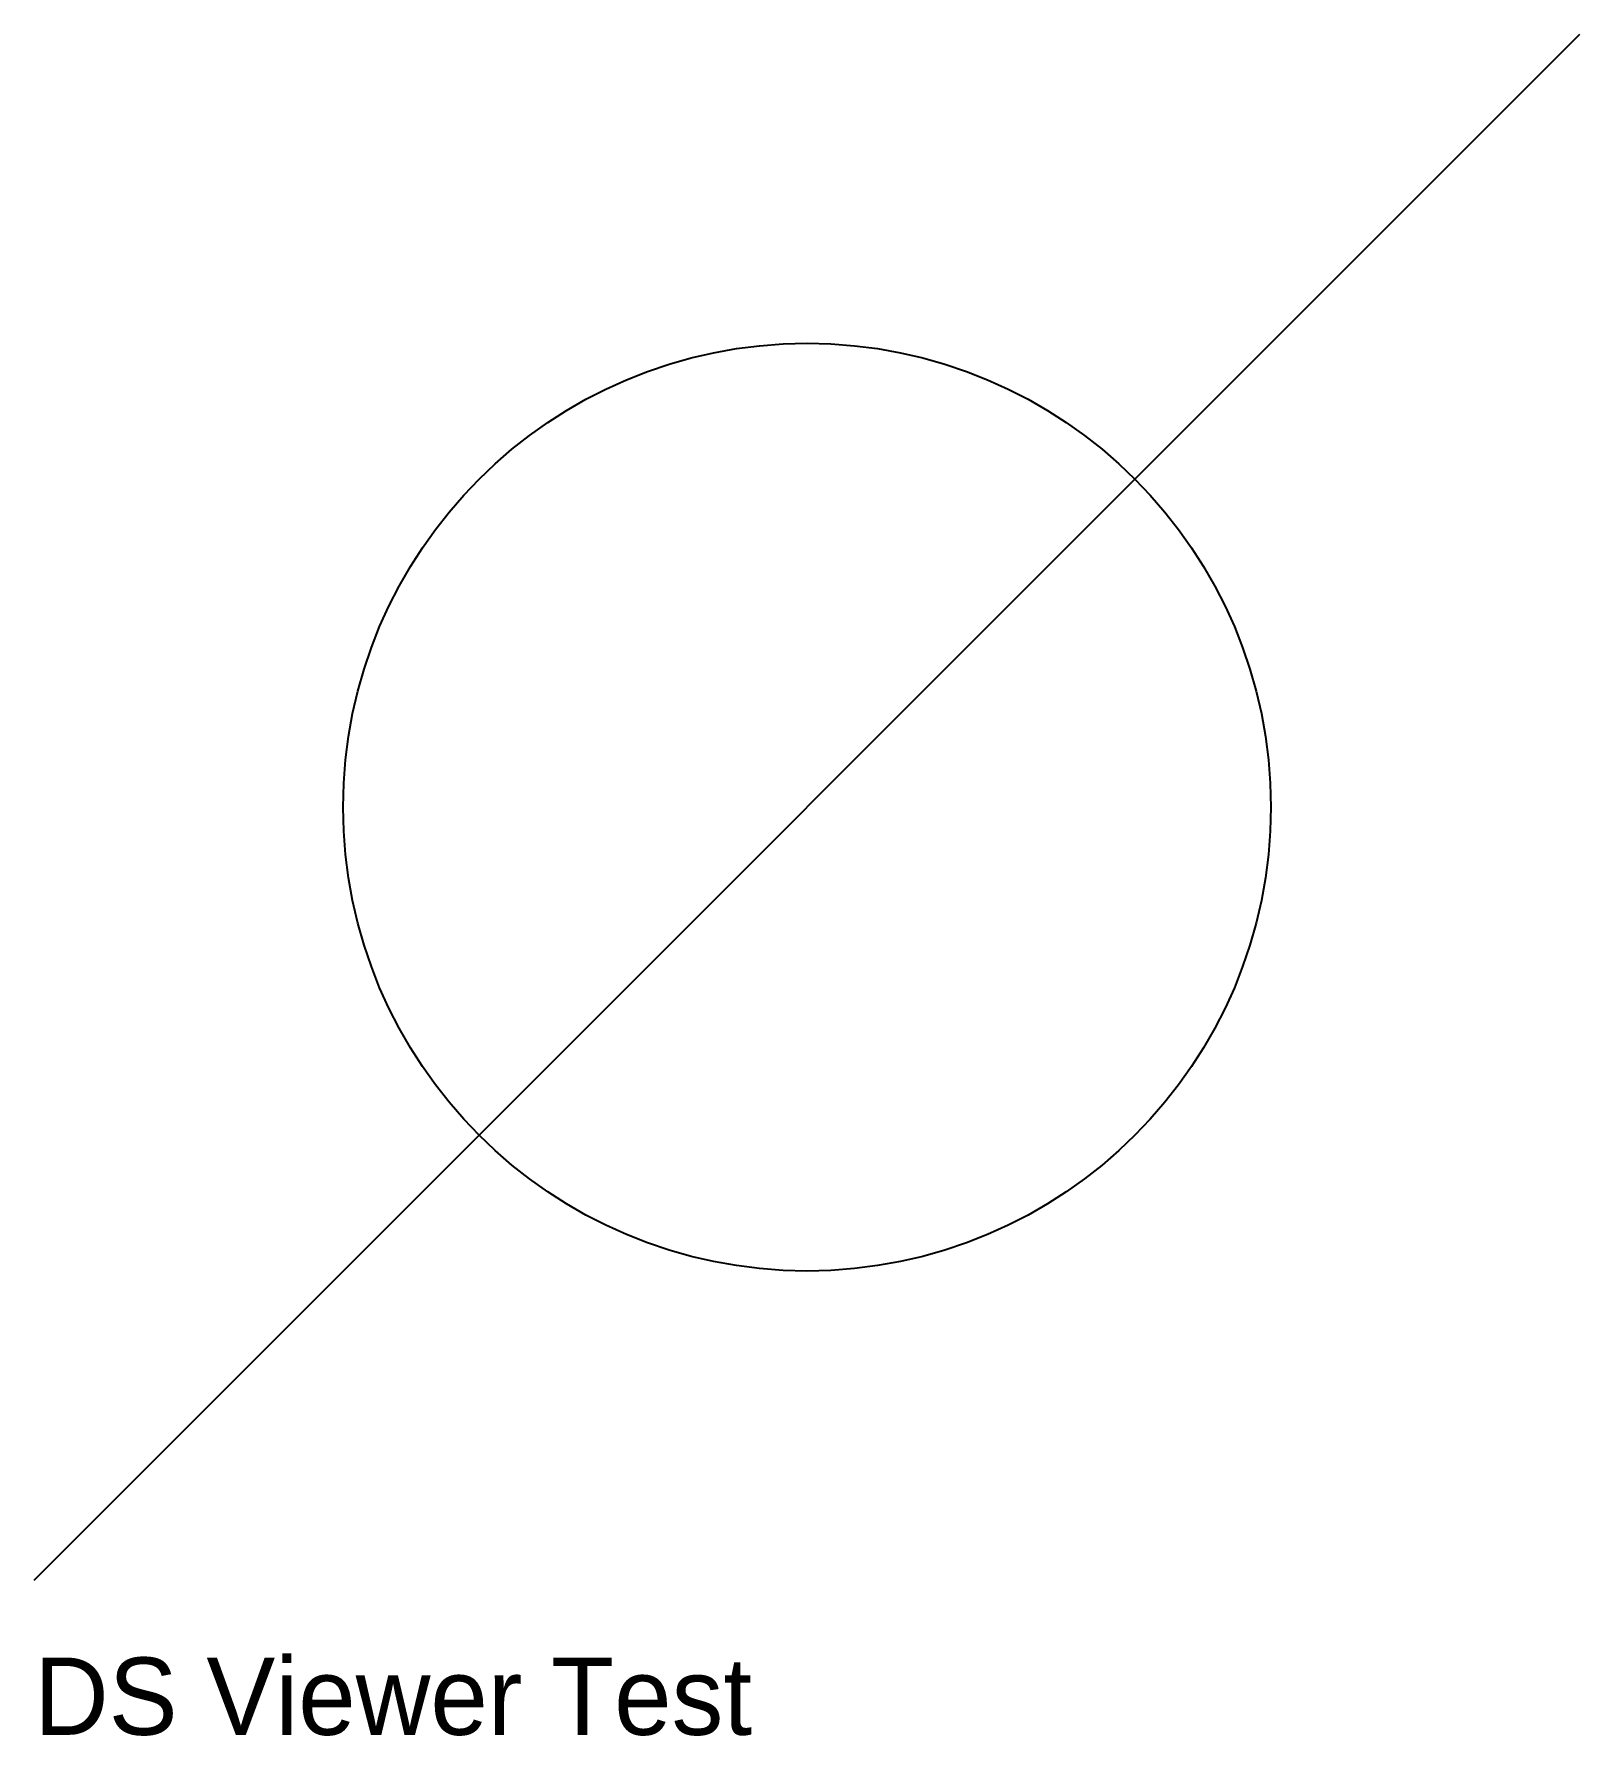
# Model space of a CAD drawing. Header units: metres. Extents: x 0 to 10, y -1 to 10.
import ezdxf

# ---------------------------------------------------------------- set-up
doc = ezdxf.new("R2010")
doc.units = ezdxf.units.M
doc.layers.add('CIRCLE_LAYER', color=3, linetype='Continuous')
doc.layers.add('LINE_LAYER', color=1, linetype='Continuous')

msp = doc.modelspace()

# ---------------------------------------------------------------- linework, layer by layer
at = {"layer": 'CIRCLE_LAYER'}
msp.add_circle((5, 5), 3, dxfattribs=at)
at = {"layer": 'LINE_LAYER'}
msp.add_line((0, 0), (10, 10), dxfattribs=at)

# ---------------------------------------------------------------- texts
msp.add_text('DS Viewer Test', height=0.5, dxfattribs=at).set_placement((0, -1))

doc.saveas('drawing.dxf')
